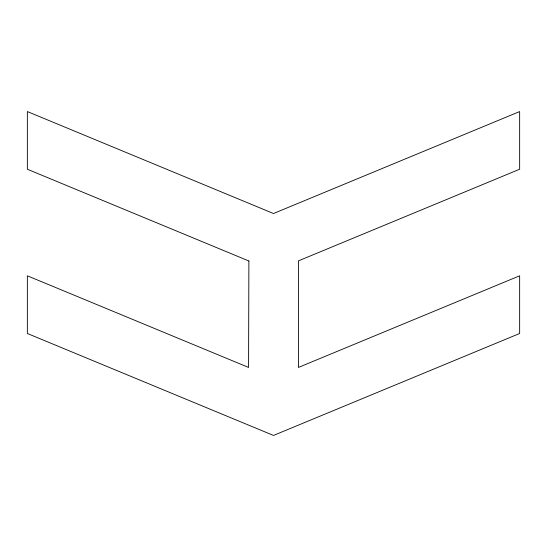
<?xml version="1.0" encoding="UTF-8"?>
<svg xmlns="http://www.w3.org/2000/svg" width="547" height="547" viewBox="0 0 547 547"><rect width="100%" height="100%" fill="white"/><g stroke="black" fill="none" stroke-linecap="round" stroke-linejoin="round"><path stroke-width="0.82" d="M248.885 260.994L248.577 367.44L27.35 275.804L27.35 333.485L273.5 435.439L519.65 333.485L519.65 275.804L298.423 367.44L298.423 260.871L519.65 169.235L519.65 111.561L273.5 213.515L27.35 111.561L27.35 169.235L248.885 260.994"/></g></svg>
